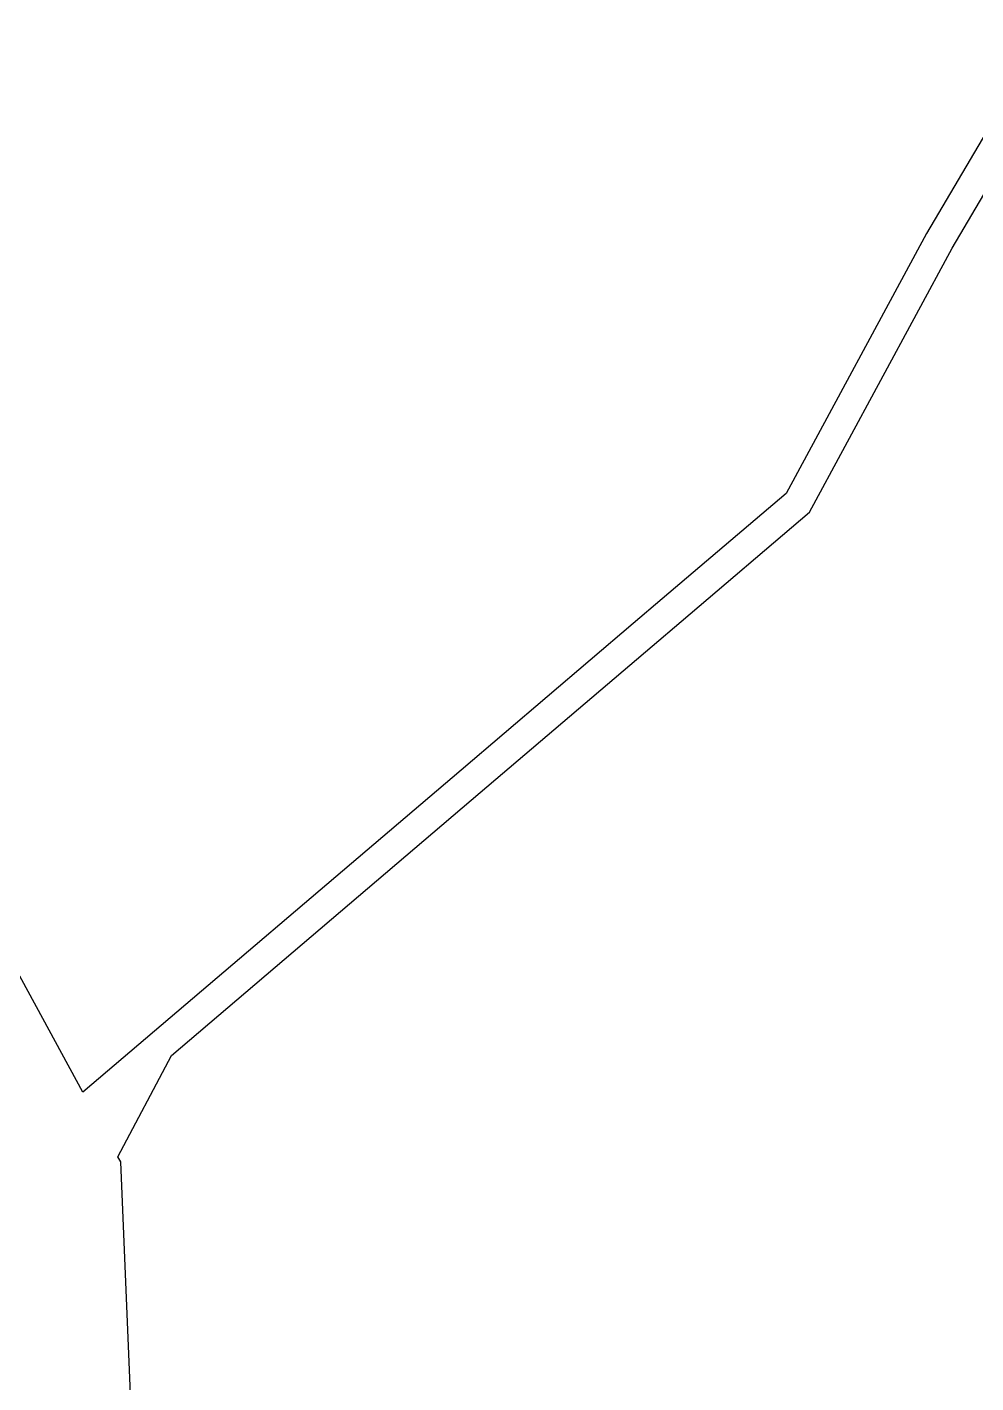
# Model space of a CAD drawing. Header units: millimetres. Extents: x 583747 to 595948, y 2304962 to 2309584.
# Drawn here: x 590537 to 591019, y 2306773 to 2307461 of the extents above; entities that cross this region are included whole.
import ezdxf

# ---------------------------------------------------------------- set-up
doc = ezdxf.new("R2010")
doc.units = ezdxf.units.MM
doc.layers.add('KT-DIEN110', color=1, linetype='Continuous', lineweight=30)
doc.layers.add('TREE1', color=93, linetype='Continuous', lineweight=13)

# ---------------------------------------------------------------- blocks, each defined once
blk = doc.blocks.new('www')
at = {"layer": 'KT-DIEN110'}
for points in [[(18677.387, 15200.071), (18573.649, 15165.936), (18498.84, 15141.764), (18431.149, 15115.953), (18373.962, 15095.217), (18292.038, 15065.451), (18166.531, 15020.825), (18086.511, 14992.373), (18026.076, 14971.831), (17975.65, 14954.125), (17861.436, 14915.833), (17850.274, 14776.862), (17742.039, 14580.76), (17681.495, 14478.255), (17610.228, 14346.213), (17547.197, 14292.581), (17532.486, 14280.064), (17445.025, 14205.646), (17252.812, 14041.935), (17173.549, 14187.634)], [(17287.393, 13640.278), (17272.077, 14006.524), (17270.674, 14009.102), (17297.893, 14060.627), (17454.746, 14194.222), (17542.207, 14268.64), (17556.918, 14281.157), (17622.092, 14336.612), (17694.558, 14470.876), (17755.065, 14573.32), (17864.967, 14772.441), (17875.595, 14904.76), (17980.519, 14939.937), (18030.974, 14957.653), (18091.437, 14978.204), (18171.556, 15006.692), (18297.112, 15051.335), (18379.085, 15081.119), (18436.378, 15101.893), (18503.822, 15127.61), (18578.299, 15151.675)], [(17287.393, 13640.278), (17272.077, 14006.524), (17270.674, 14009.102), (17297.893, 14060.627), (17454.746, 14194.222), (17542.207, 14268.64), (17556.918, 14281.157), (17622.092, 14336.612), (17694.558, 14470.876), (17755.065, 14573.32), (17864.967, 14772.441), (17875.595, 14904.76), (17980.519, 14939.937), (18030.974, 14957.653), (18091.437, 14978.204), (18171.556, 15006.692), (18297.112, 15051.335), (18379.085, 15081.119), (18436.378, 15101.893), (18503.822, 15127.61), (18578.299, 15151.675)]]:
    blk.add_lwpolyline(points, dxfattribs=at)

msp = doc.modelspace()

# ---------------------------------------------------------------- block references
at = {"layer": 'TREE1'}
msp.add_blockref('www', (573312.5, 2292878.35), dxfattribs=at)

doc.saveas('drawing.dxf')
